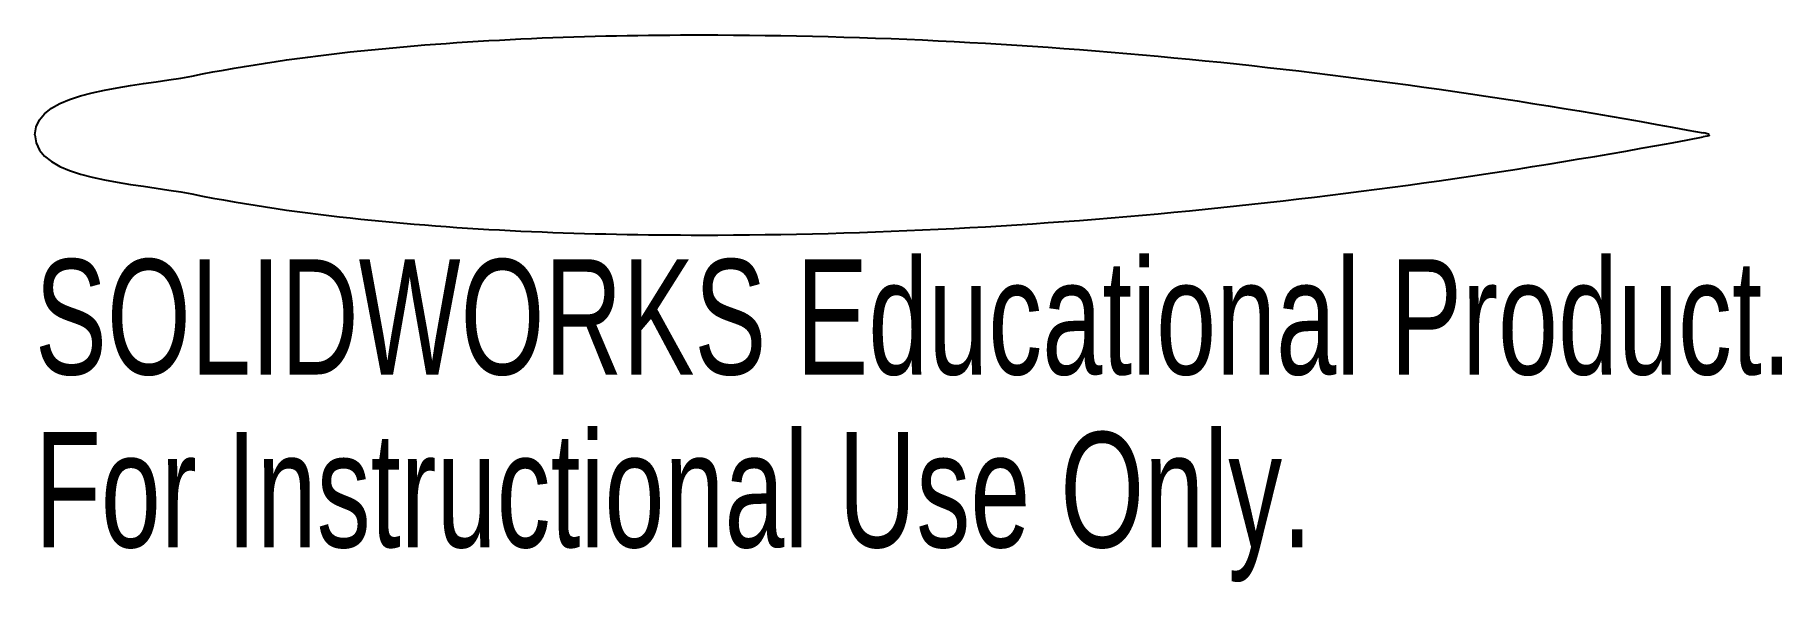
# Model space of a CAD drawing. Header units: millimetres. Extents: x 1015.8 to 1089.1, y 201.2 to 224.2.
import ezdxf

# ---------------------------------------------------------------- set-up
doc = ezdxf.new("R2010")
doc.units = ezdxf.units.MM
doc.styles.add('SLDTEXTSTYLE0', font='TXT', dxfattribs={"width": 0.7})

msp = doc.modelspace()

# ---------------------------------------------------------------- linework, layer by layer
at = {"color": 7, "linetype": 'Continuous', "lineweight": 25}
for points in [[(1015.839, 220), (1015.839, 221.895), (1020.044, 222), (1024.79, 222.947), (1027.109, 223.28), (1034.29, 224.028), (1039.026, 224.198), (1043.814, 224.198)], [(1015.839, 220), (1015.839, 218.105), (1020.044, 218), (1024.79, 217.053), (1027.109, 216.72), (1034.29, 215.972), (1039.026, 215.802), (1043.814, 215.802)]]:
    msp.add_open_spline(points, degree=3, knots=[0, 0, 0, 0, 0.25, 0.25, 0.5, 0.5, 1, 1, 1, 1], dxfattribs=at)
for points in [[(1043.814, 224.198), (1057.927, 224.198), (1071.958, 222.683), (1085.8, 220.084)], [(1043.814, 215.802), (1057.927, 215.802), (1071.958, 217.317), (1085.8, 219.916)], [(1086.057, 220), (1086.057, 220.052), (1085.901, 220.065), (1085.8, 220.084)], [(1086.057, 220), (1086.057, 219.948), (1085.901, 219.935), (1085.8, 219.916)]]:
    msp.add_open_spline(points, degree=3, dxfattribs=at)

# ---------------------------------------------------------------- texts
at = {"color": 7, "linetype": 'Continuous', "char_height": 4.83362, "attachment_point": 1, "style": 'SLDTEXTSTYLE0'}
for s, insert in [('SOLIDWORKS Educational Product.', (1015.839, 214.783)), ('For Instructional Use Only.', (1015.839, 207.532))]:
    msp.add_mtext(s, dxfattribs=dict(at, insert=insert))

doc.saveas('drawing.dxf')
